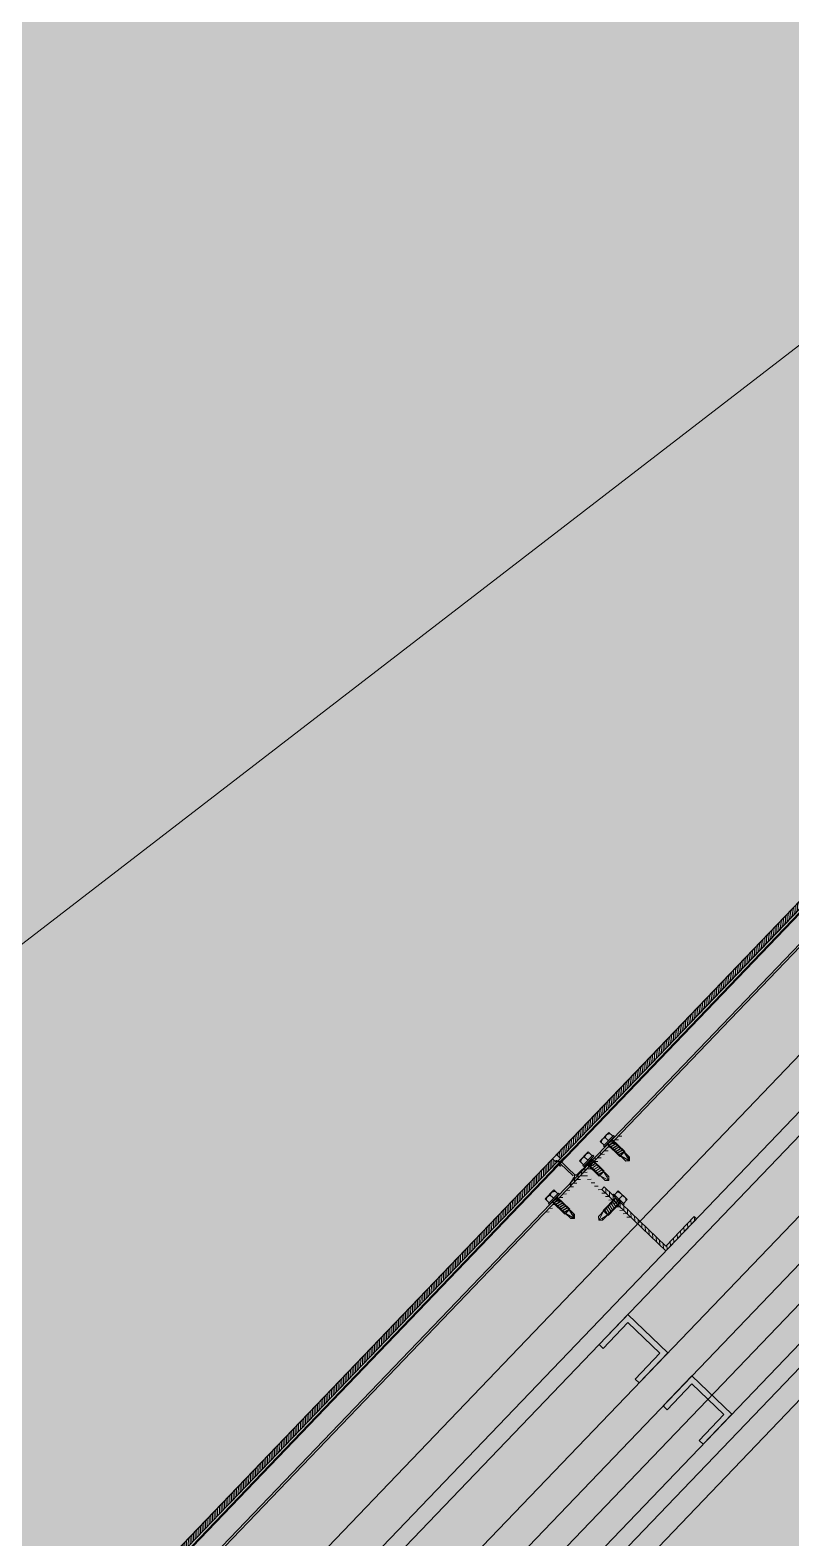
# Model space of a CAD drawing. Header units: metres. Extents: x 678805 to 1359287, y 2747329 to 5497370.
# Drawn here: x 679794.858 to 679795.544, y 2748731.21 to 2748732.569 of the extents above; entities that cross this region are included whole.
import ezdxf
from ezdxf.enums import TextEntityAlignment as Align

# ---------------------------------------------------------------- set-up
doc = ezdxf.new("R2010")
doc.units = ezdxf.units.M
doc.linetypes.add('XREF_MON_BUILDINGS$0$Hidden', pattern=[0.004, 0.002, -0.002])
for name, color, linetype in [('00_XREF_MON_HSC_PAVEMENT', 7, 'Continuous'), ('00_XREF_TWQ_BUILDINGS', 7, 'Continuous'), ('XREF_MON_BUILDINGS$0$00-Modulos DEFINIDOS', 7, 'Continuous'), ('XREF_MON_BUILDINGS$0$00-Modulos ROOFS', 2, 'Continuous'), ('XREF_MON_BUILDINGS$0$02-L-01_Structure t2', 7, 'Continuous'), ('XREF_MON_BUILDINGS$0$02-L-01_Struture aux', 4, 'Continuous'), ('XREF_MON_BUILDINGS$0$02-L-Insulation', 252, 'Continuous'), ('XREF_MON_BUILDINGS$0$02-L-INT Panel', 5, 'Continuous'), ('XREF_MON_BUILDINGS$0$02-L-panel', 5, 'Continuous')]:
    doc.layers.add(name, color=color, linetype=linetype)
doc.layers.add('02-L-Waterfeatures 01', color=7, linetype='Continuous', true_color=0x4da6ff)
doc.layers.add('XREF_MON_BUILDINGS$0$0-WIPEOUTS', color=7, linetype='Continuous', true_color=0xffffff)
for name, color, linetype, lineweight in [('XREF_MON_BUILDINGS$0$02-H-251', 251, 'Continuous', 0), ('XREF_MON_BUILDINGS$0$02-H-254', 254, 'Continuous', 0), ('XREF_MON_BUILDINGS$0$02-L-01_Structure L', 7, 'Continuous', 5), ('XREF_MON_BUILDINGS$0$02-L-01_Structure T', 8, 'Continuous', 5), ('XREF_MON_GENERAL_LAYOUT$0$02-L-Level Curves 0.25-0.75m', 33, 'Continuous', 5)]:
    doc.layers.add(name, color=color, linetype=linetype, lineweight=lineweight)
doc.layers.add('XREF_MON_BUILDINGS$0$02-KH-01 Water_Toilets', color=7, linetype='Continuous', lineweight=30, true_color=0x3877ff)
doc.layers.add('XREF_MON_HSC_PAVEMENT$0$03-TR-Pavement_06_Concrete Slab in situ', color=7, linetype='Continuous', lineweight=9, true_color=0xf7f7f7)
doc.layers.get('XREF_MON_BUILDINGS$0$02-KH-01 Water_Toilets').off()
doc.styles.add('XREF_MON_GENERAL_LAYOUT$0$Standard', font='arial.ttf')
doc.linetypes.add('XREF_MON_BUILDINGS$0$BATTING', pattern='A,0.0001,-0.1,[134,ltypeshp.shx,S=0.1,R=0,X=-0.1,Y=0],-0.2,[134,ltypeshp.shx,S=0.1,R=180,X=0.1,Y=0],-0.1', length=0.4001)

# ---------------------------------------------------------------- blocks, each defined once
blk = doc.blocks.new('XREF_MON_BUILDINGS$0$modulo kiosco')
at = {"layer": 'XREF_MON_BUILDINGS$0$0-WIPEOUTS', "true_color": 0xfcfcfc}
h = blk.add_hatch(color=7, dxfattribs=at)
h.dxf.hatch_style = 1
h.paths.add_polyline_path([(119.6986085139215, -61.62058441969566), (119.6986085125245, -56.82058442011476), (124.4986085132696, -56.82058442058042), (124.4986085123383, -61.62058442132547)])
at = {"layer": 'XREF_MON_BUILDINGS$0$00-Modulos ROOFS', "lineweight": 0}
blk.add_lwpolyline([(119.6986085139215, -61.62058441969566), (119.6986085125245, -56.82058442011476), (124.4986085132696, -56.82058442058042), (124.4986085123383, -61.62058442132547)], close=True, dxfattribs=at)
at = {"layer": 'XREF_MON_BUILDINGS$0$00-Modulos ROOFS'}
blk.add_lwpolyline([(124.4986085137352, -57.12058442062698), (124.4986085132696, -56.82058442058042), (124.1986085125245, -56.82058442151174), (119.9986085128039, -56.82058442034759), (119.6986085125245, -56.82058442011476), (119.6986085125245, -57.12058442085981), (119.6986085134558, -61.32058442058042), (119.6986085139215, -61.62058441969566), (119.9986085128039, -61.62058442062698), (124.1986085125245, -61.62058442109264), (124.4986085123383, -61.62058442132547), (124.4986085128039, -61.32058442081325)], close=True, dxfattribs=at)
blk = doc.blocks.new('XREF_MON_BUILDINGS$0$AUTORROSCANTE')
at = {"layer": 'XREF_MON_BUILDINGS$0$02-L-01_Structure t2', "color": 0}
for p, q in [((-31.20000000000002, 5.629165124598842), (-26.19999999999959, 5.62916512459816)), ((-31.19999999999999, -3.410605131648481e-13), (-26.19999999999976, 0)), ((-2.365309734828713, 2.5), (-25, 2.5)), ((0, 0), (-8.999999999999972, 2.5)), ((0, 0), (-3.600692283157343, -1.09366380576239)), ((0, 0), (-2.365309734828713, 2.5)), ((0, 0), (-2.365309734828713, -2.5)), ((-31.20000000000002, -5.629165124598899), (-26.19999999999948, -5.629165124599581)), ((-2.365309734828713, -2.5), (-25, -2.5)), ((-3.600692283157343, -1.09366380576239), (-2.365309734828713, -2.5))]:
    blk.add_line(p, q, dxfattribs=at)
at = {"layer": 'XREF_MON_BUILDINGS$0$02-L-01_Structure t2', "color": 253}
for p, q in [((-25, 3.149999999999977), (-8.999999999999943, 3.150000000000034)), ((-23.47427264461649, -3.14999999999992), (-25, 2.662522019210144)), ((-21.40651940967126, -3.14999999999992), (-23.06020473028568, 3.149999999999864)), ((-19.338766174726, -3.14999999999992), (-20.99245149534045, 3.14999999999992)), ((-17.27101293978083, -3.14999999999992), (-18.92469826039516, 3.150000000000034)), ((-15.20325970483566, -3.14999999999992), (-16.85694502544993, 3.150000000000034)), ((-13.1355064698904, -3.14999999999992), (-14.78919179050473, 3.149999999999977)), ((-11.06775323494514, -3.14999999999992), (-12.72143855555953, 3.149999999999977)), ((-9, -3.14999999999992), (-10.65368532061433, 3.150000000000034)), ((-9, -3.14999999999992), (-8.999999999999972, 3.150000000000034)), ((-25, -3.149999999999977), (-9, -3.149999999999977)), ((-3.600692283157343, -1.09366380576239), (-9, -2.5))]:
    blk.add_line(p, q, dxfattribs=at)
at = {"layer": 'XREF_MON_BUILDINGS$0$02-L-01_Structure t2', "color": 0}
for points in [[(-31.20000000000002, 5.629165124598842), (-26.19999999999996, 5.629165124598842), (-26.19999999999996, -5.629165124599581), (-31.20000000000002, -5.629165124599581)], [(-26.19999999999951, 6.5), (-25, 6.5), (-25, -6.500000000000057), (-26.19999999999951, -6.500000000000057)]]:
    blk.add_lwpolyline(points, close=True, dxfattribs=at)
for centre, start, end in [((-26.98608579049073, 2.367525475711773), 129.2840388374925, 214.1828116507075), ((-26.98608579049073, -2.366719793068796), 145.8304296466695, 230.7332658614822)]:
    blk.add_arc(centre, 4.213914209509284, start, end, dxfattribs=at)
blk = doc.blocks.new('XREF_MON_BUILDINGS$0$ULMA_Montante VV')
at = {"layer": 'XREF_MON_BUILDINGS$0$02-H-251', "ltscale": 125}
h = blk.add_hatch(dxfattribs=at)
h.set_pattern_fill('ANSI31', color=256, scale=0.001, angle=450, style=0)
h.set_pattern_definition([(134.9999999999999, (-0.05125000000043656, -0.00250000000005457), (-0.002245064030267289, -0.002245064030267287), [])])
edge = h.paths.add_edge_path()
edge.add_line((-0.05095000000073924, -0.00250000000005457), (0.04844999999841093, -0.00250000000005457))
edge.add_arc((0.04844999999841093, -0.002200000000129876), 0.0003, 270, 360)
edge.add_line((0.04874999999992724, -0.002200000000129876), (0.04874999999992724, -0.0003000000001520675))
edge.add_arc((0.04844999999841093, -0.0003000000001520675), 0.0003, 0, 90)
edge.add_line((0.04844999999841093, 0), (0, 0))
edge.add_line((0, 0), (0, 0.05719999999996617))
edge.add_arc((-0.0003000000015163096, 0.05719999999996617), 0.0003, 0, 90)
edge.add_line((-0.0003000000015163096, 0.05749999999989086), (-0.002200000000811997, 0.05749999999989086))
edge.add_arc((-0.002200000000811997, 0.05719999999996617), 0.0003, 90, 180)
edge.add_line((-0.002500000000509317, 0.05719999999996617), (-0.002500000000509317, 0))
edge.add_line((-0.002500000000509317, 0), (-0.05095000000073924, 0))
edge.add_arc((-0.05095000000073924, -0.0003000000001520675), 0.0003, 90, 180)
edge.add_line((-0.05125000000043656, -0.0003000000001520675), (-0.05125000000043656, -0.002200000000129876))
edge.add_arc((-0.05095000000073924, -0.002200000000129876), 0.0003, 180, 270)
blk = doc.blocks.new('XREF_MON_BUILDINGS$0$ULMA_Autotaladrante')
at = {"layer": 'XREF_MON_BUILDINGS$0$02-L-01_Structure T', "color": 252}
for p, q in [((-0.02500000000509317, 2.273736754432321e-13), (-0.02263469026956955, 0.00250000000005457)), ((-0.02500000000509317, 2.273736754432321e-13), (-0.01600000000325963, 0.00250000000005457)), ((-0.02500000000509317, 2.273736754432321e-13), (-0.02263469026956955, -0.002499999999599822)), ((-0.02500000000509317, 2.273736754432321e-13), (-0.02139930772136722, -0.001093663805477263)), ((-0.02263469026956955, 0.00250000000005457), (0, 0.00250000000005457)), ((0, 0.003150000000232467), (-0.01600000000325963, 0.003150000000232467)), ((-0.01600000000325963, -0.003149999999777719), (-0.01600000000325963, 0.003150000000232467)), ((-0.01600000000325963, -0.003149999999777719), (-0.01434631468237058, 0.003150000000232467)), ((-0.01393224676803584, -0.003149999999777719), (-0.01227856144714679, 0.003150000000232467)), ((-0.0118644935323573, -0.003149999999777719), (-0.01021080821146825, 0.003150000000232467)), ((-0.00979674029713351, -0.003149999999777719), (-0.008143054976244457, 0.003150000000232467)), ((-0.00772898706190972, -0.003149999999777719), (-0.006075301741020667, 0.003150000000232467)), ((-0.005661233826231182, -0.003149999999777719), (-0.004007548505342129, 0.003150000000232467)), ((-0.003593480591007392, -0.003149999999777719), (-0.001939795270118339, 0.003150000000232467)), ((-0.001525727355783602, -0.003149999999777719), (0, 0.002662522019363678)), ((0.006200000001172157, 0.005629165124673818), (0.001200000000153523, 0.005629165124673818)), ((0.006200000001172157, 2.273736754432321e-13), (0.001200000000153523, 2.273736754432321e-13)), ((-0.02139930772136722, -0.001093663805477263), (-0.02263469026956955, -0.002499999999599822)), ((-0.02263469026956955, -0.002499999999599822), (0, -0.002499999999599822)), ((-0.02139930772136722, -0.001093663805477263), (-0.01600000000325963, -0.002499999999599822)), ((0, -0.003149999999777719), (-0.01600000000325963, -0.003149999999777719)), ((0.006200000001172157, -0.005629165124219071), (0.001200000000153523, -0.005629165124219071))]:
    blk.add_line(p, q, dxfattribs=at)
for points in [[(0.001200000000153523, 0.006499999999959982), (0, 0.006499999999959982), (0, -0.006499999999732609), (0.001200000000153523, -0.006499999999732609)], [(0.006200000001172157, 0.005629165124673818), (0.001200000000153523, 0.005629165124673818), (0.001200000000153523, -0.005629165124219071), (0.006200000001172157, -0.005629165124219071)]]:
    blk.add_lwpolyline(points, close=True, dxfattribs=at)
for centre, start, end in [((0.001986085791031655, 0.002367525475847287), 325.8171883654993, 50.71596115511253), ((0.001986085791031655, -0.002366719792689764), 309.2667341381091, 34.16957033823044)]:
    blk.add_arc(centre, 0.004213914210367771, start, end, dxfattribs=at)
blk = doc.blocks.new('XREF_MON_BUILDINGS$0$ULMA_Escuadra40x80_Seccion')
at = {"layer": 'XREF_MON_BUILDINGS$0$02-H-251', "ltscale": 125}
h = blk.add_hatch(dxfattribs=at)
h.set_pattern_fill('ANSI31', color=256, scale=0.001, angle=360, style=0)
h.set_pattern_definition([(45, (0, 0), (-0.002245064030267288, 0.002245064030267289), [])])
h.paths.add_polyline_path([(0, 0.0799999999994725), (0.002999999989697244, 0.0799999999994725), (0.002999999989697244, 0.002999999999701686), (0.03999999999359716, 0.002999999999701686), (0.03999999999359716, 0), (0, 0)])
at = {"layer": 'XREF_MON_BUILDINGS$0$02-L-01_Structure L', "linetype": 'Continuous'}
blk.add_lwpolyline([(0, 0.0799999999994725), (0.002999999989697244, 0.0799999999994725), (0.002999999989697244, 0.002999999999701686), (0.03999999999359716, 0.002999999999701686), (0.03999999999359716, 0), (0, 0)], close=True, dxfattribs=at)
blk = doc.blocks.new('XREF_MON_BUILDINGS$0$A$C56BF4A3E')
at = {"layer": 'XREF_MON_BUILDINGS$0$02-H-251', "linetype": 'XREF_MON_BUILDINGS$0$Hidden', "ltscale": 125}
h = blk.add_hatch(dxfattribs=at)
h.set_pattern_fill('ANSI31', color=256, scale=0.001, angle=540, style=0)
h.set_pattern_definition([(225, (259.7577627696838, 176.9276109414592), (0.002245064030267287, -0.002245064030267289), [])])
edge = h.paths.add_edge_path()
edge.add_line((3.030932841913167, 4.79246847228481), (3.028932841913214, 4.79246847228481))
edge.add_line((3.028932841913214, 4.79246847228481), (3.022061347281063, 4.792713882807249))
edge.add_line((3.022061347281063, 4.792713882807249), (3.021182514262076, 4.793657966255552))
edge.add_arc((3.020962929688434, 4.793453558293578), 0.0003, 402.95, 492.9500000000114)
edge.add_line((3.020758521726233, 4.79367314286722), (3.019814251757392, 4.792794136218646))
edge.add_line((3.019814251757392, 4.792794136218646), (3.018063933221978, 4.792856647595755))
edge.add_line((3.018063933221978, 4.792856647595755), (3.017185064179497, 4.793800769742148))
edge.add_arc((3.016965479605627, 4.793596361779265), 0.0003, 402.9500000000148, 492.9500000000114)
edge.add_line((3.016761071643426, 4.793815946352908), (3.015816762970129, 4.79293690367561))
edge.add_line((3.015816762970129, 4.79293690367561), (3.002861458852234, 4.793399593108944))
edge.add_arc((3.002932841913147, 4.795398318817234), 0.002, 540, 627.9545915111137, ccw=False)
edge.add_line((3.000932841913194, 4.795398318817234), (3.000932841913194, 4.802127673297065))
edge.add_line((3.000932841913194, 4.802127673297065), (3.000932841913194, 4.811468472285043))
edge.add_line((3.000932841913194, 4.811468472285043), (3.006082841913152, 4.811468472285043))
edge.add_line((3.006082841913152, 4.811468472285043), (3.006082841913152, 4.812468472285246))
edge.add_line((3.006082841913152, 4.812468472285246), (3.000765448070691, 4.812468472285246))
edge.add_arc((3.000765448070691, 4.812768472284944), 0.0003, 209.9999999999957, 270, ccw=False)
edge.add_line((3.000505640449486, 4.812618472285095), (2.998842649534421, 4.815498857042286))
edge.add_arc((2.998582841913215, 4.815348857042437), 0.0003, 390.0000000000144, 569.9999999999957)
edge.add_line((2.99832303429201, 4.815198857042589), (2.999639615045847, 4.812918472284792))
edge.add_arc((2.999379807424642, 4.812768472284944), 0.0003, 270, 389.9999999999957, ccw=False)
edge.add_line((2.999379807424642, 4.812468472285246), (2.991632841913255, 4.812468472285246))
edge.add_line((2.991632841913255, 4.812468472285246), (2.991632841913255, 4.811468472285043))
edge.add_line((2.991632841913255, 4.811468472285043), (2.997632841913113, 4.811468472285043))
edge.add_line((2.997632841913113, 4.811468472285043), (2.997632841913113, 4.809718472284686))
edge.add_arc((2.997882841913164, 4.809718472284686), 0.0002500000000000272, 540, 720)
edge.add_line((2.998132841913215, 4.809718472284686), (2.998132841913215, 4.811468472285043))
edge.add_line((2.998132841913215, 4.811468472285043), (2.999132841913191, 4.811468472285043))
edge.add_line((2.999132841913191, 4.811468472285043), (2.999132841913191, 4.795224049443306))
edge.add_arc((2.997132841913238, 4.795224049443306), 0.002, 277.44741685019784, 360, ccw=False)
edge.add_line((2.997392074392732, 4.793240920975251), (2.991482841913179, 4.79246847228481))
edge.add_line((2.991482841913179, 4.79246847228481), (2.991482841913179, 4.790668472284807))
edge.add_line((2.991482841913179, 4.790668472284807), (3.030932841913167, 4.790668472284807))
edge.add_line((3.030932841913167, 4.790668472284807), (3.030932841913167, 4.79246847228481))
at = {"layer": 'XREF_MON_BUILDINGS$0$02-H-254', "ltscale": 125}
h = blk.add_hatch(dxfattribs=at)
h.set_pattern_fill('ANSI31', color=256, scale=0.0005, angle=180, style=0)
h.set_pattern_definition([(225, (259.9005209842195, 176.8003073921452), (0.001122532015133644, -0.001122532015133644), [])])
h.paths.add_polyline_path([(2.997432841893644, 4.81936208958404), (2.402563378437907, 4.81936208958404), (2.402563378437907, 4.814429901417988), (2.997432841893644, 4.814431629555948)])
h = blk.add_hatch(dxfattribs=at)
h.set_pattern_fill('ANSI31', color=256, scale=0.0005, angle=180, style=0)
h.set_pattern_definition([(225, (260.5005209842195, 176.8003073921452), (0.001122532015133644, -0.001122532015133644), [])])
h.paths.add_polyline_path([(3.597432841893642, 4.81936208958404), (3.002563378437909, 4.81936208958404), (3.002563378437909, 4.814429901417988), (3.597432841893642, 4.814431629555948)])
at = {"layer": 'XREF_MON_BUILDINGS$0$02-L-01_Struture aux', "linetype": 'XREF_MON_BUILDINGS$0$Hidden'}
for p, q in [((2.991632841913255, 4.811468472285043), (2.991632841913255, 4.812468472285246)), ((2.999379807424642, 4.812468472285246), (2.991632841913255, 4.812468472285246)), ((2.99832303429201, 4.815198857042589), (2.999639615045847, 4.812918472284792)), ((2.998842649534421, 4.815498857042286), (3.000505640449486, 4.812618472285095)), ((3.006082841913152, 4.812468472285246), (3.000765448070691, 4.812468472285246)), ((3.006082841913152, 4.811468472285043), (3.006082841913152, 4.812468472285246)), ((2.997432841913106, 4.811468472285043), (2.991632841913255, 4.811468472285043)), ((2.997432841913163, 4.809718472284686), (2.997432841913106, 4.811468472285043)), ((2.999132841913191, 4.811468472285043), (2.997932841913208, 4.811468472285043)), ((2.997932841913208, 4.809718472284686), (2.997932841913208, 4.811468472285043)), ((2.999132841913191, 4.795224049443306), (2.999132841913191, 4.811468472285043)), ((3.000932841913194, 4.802127673297065), (3.000932841913194, 4.811468472285043)), ((3.006082841913152, 4.811468472285043), (3.000932841913194, 4.811468472285043)), ((3.000932841913194, 4.795398318817234), (3.000932841913194, 4.802127673297065)), ((2.997392074392732, 4.793240920975251), (2.991482841913179, 4.79246847228481)), ((2.991482841913179, 4.790668472284807), (2.991482841913179, 4.79246847228481)), ((3.030932841913167, 4.790668472284807), (2.991482841913179, 4.790668472284807)), ((3.002861458852234, 4.793399593108944), (3.015816762970129, 4.79293690367561)), ((3.016761071643426, 4.793815946352908), (3.015816762970129, 4.79293690367561)), ((3.017185064179497, 4.793800769742148), (3.018063933221978, 4.792856647595755)), ((3.018063933221978, 4.792856647595755), (3.019814251757392, 4.792794136218646)), ((3.020758521726233, 4.79367314286722), (3.019814251757392, 4.792794136218646)), ((3.021182514262076, 4.793657966255552), (3.022061347281063, 4.792713882807249)), ((3.022061347281063, 4.792713882807249), (3.028932841913214, 4.79246847228481)), ((3.029682841913139, 4.79246847228481), (3.028932841913214, 4.79246847228481)), ((3.030932841913167, 4.79246847228481), (3.028932841913214, 4.79246847228481)), ((3.030932841913167, 4.790668472284807), (3.030932841913167, 4.79246847228481))]:
    blk.add_line(p, q, dxfattribs=at)
at = {"layer": 'XREF_MON_BUILDINGS$0$02-L-01_Struture aux'}
for p, q in [((4.77451385307776, 4.79261847228284), (0.03232101695461509, 4.79261847228284)), ((0.03232101695461509, 4.790668585864452), (4.774513853032165, 4.790668474981899))]:
    blk.add_line(p, q, dxfattribs=at)
at = {"layer": 'XREF_MON_BUILDINGS$0$02-L-01_Struture aux', "linetype": 'Continuous'}
for p, q in [((4.528097383963182, 4.62309738396096), (0.2880973839595988, 4.62309738396506)), ((4.528097383963182, 4.593097383948312), (0.2880973839595988, 4.593097383952411))]:
    blk.add_line(p, q, dxfattribs=at)
at = {"layer": 'XREF_MON_BUILDINGS$0$02-L-01_Struture aux'}
for points in [[(0.03232101695461509, 4.812513179125354), (4.77451393379371, 4.812513180041243)], [(4.774513853524933, 4.811743028171442), (0.03232101695461509, 4.811743027255552)]]:
    blk.add_lwpolyline(points, dxfattribs=at)
at = {"layer": 'XREF_MON_BUILDINGS$0$02-L-01_Struture aux', "linetype": 'Continuous'}
for points in [[(2.90563122668333, 4.673097383952395), (2.943097383974408, 4.673097383958734), (2.943097383974408, 4.623097383958722), (2.90563122668333, 4.623097383958751), (2.90563122668333, 4.628097383958746), (2.938097383974384, 4.628097383958718), (2.938097383974384, 4.668097383957885), (2.905631226675712, 4.6680973839524), (2.905631226675712, 4.673097383952395)], [(2.90563122668333, 4.543097383965076), (2.943097383974408, 4.543097383958738), (2.943097383974408, 4.593097383958749), (2.90563122668333, 4.593097383958721), (2.90563122668333, 4.588097383958726), (2.938097383974384, 4.588097383958754), (2.938097383974384, 4.548097383959586), (2.905631226675712, 4.548097383965072), (2.905631226675712, 4.543097383965076)]]:
    blk.add_lwpolyline(points, dxfattribs=at)
at = {"layer": 'XREF_MON_BUILDINGS$0$02-L-01_Struture aux', "linetype": 'XREF_MON_BUILDINGS$0$Hidden'}
for centre, radius, start, end in [((2.998582841913215, 4.815348857042437), 0.0003, 29.9999999682886, 209.9999999682895), ((2.999379807424642, 4.812768472284944), 0.0003, 270, 29.9999999682886), ((3.000765448070691, 4.812768472284944), 0.0003, 209.9999999682895, 270), ((2.997682841913157, 4.809718472284686), 0.0002500000000000272, 180, 0), ((2.997132841913238, 4.795224049443306), 0.002, 277.4474168504473, 0), ((3.002932841913147, 4.795398318817234), 0.002, 180, 267.9545915139035), ((3.016965479605627, 4.793596361779265), 0.0003, 42.95000007179712, 132.950000006033), ((3.020962929688434, 4.793453558293578), 0.0003, 42.94999997424323, 132.950000006033)]:
    blk.add_arc(centre, radius, start, end, dxfattribs=at)
at = {"layer": 'XREF_MON_BUILDINGS$0$02-L-Insulation', "linetype": 'XREF_MON_BUILDINGS$0$BATTING', "ltscale": 0.08}
blk.add_line((4.917267898365726, 4.72471909701855), (0.09473075020695276, 4.721464017711632), dxfattribs=at)
at = {"layer": 'XREF_MON_BUILDINGS$0$02-L-Insulation', "linetype": 'XREF_MON_BUILDINGS$0$BATTING', "ltscale": 0.04}
blk.add_line((4.528097383963182, 4.568097383955653), (0.2930973839596227, 4.568097383959753), dxfattribs=at)
at = {"layer": 'XREF_MON_BUILDINGS$0$02-L-INT Panel', "linetype": 'Continuous'}
for p, q in [((4.528097383963182, 4.688097383952723), (0.2880973839595988, 4.68809738395877)), ((4.528097383963182, 4.673097383954634), (0.2880973839595988, 4.673097383958734)), ((4.528097383963182, 4.543097383952777), (0.2880973839595988, 4.543097383956876)), ((4.528097383963182, 4.528097383954638), (0.2880973839564724, 4.528097383958738)), ((4.508097383963186, 4.508097383954656), (0.308097383956472, 4.50809738395872))]:
    blk.add_line(p, q, dxfattribs=at)
at = {"layer": 'XREF_MON_BUILDINGS$0$02-L-panel'}
blk.add_line((4.201033375697893, 4.814440355228434), (0.02395208420348993, 4.814428220511161), dxfattribs=at)
for points in [[(2.402563378437907, 4.814431250009768), (2.402563378437907, 4.81936208958404), (2.997432841893644, 4.81936208958404), (2.997432841893644, 4.81443660388728), (2.572760439084256, 4.814430395852519)], [(3.002563378437909, 4.814431250009768), (3.002563378437909, 4.81936208958404), (3.597432841893642, 4.81936208958404), (3.597432841893642, 4.81443660388728), (3.172760439084257, 4.814430395852519)]]:
    blk.add_lwpolyline(points, dxfattribs=at)
at = {"layer": 'XREF_MON_BUILDINGS$0$02-L-panel', "ltscale": 125}
blk.add_lwpolyline([(2.997432841893644, 4.81443660388728), (2.997432841893644, 4.81936208958404)], dxfattribs=at)
at = {"layer": 'XREF_MON_BUILDINGS$0$02-L-01_Struture aux', "xscale": -0.001000000003841706, "yscale": 0.000999999996565748, "zscale": 0.001, "rotation": 90}
for p in [(2.972335135333307, 4.767718472380693), (3.044178181808316, 4.767841020170636)]:
    blk.add_blockref('XREF_MON_BUILDINGS$0$AUTORROSCANTE', p, dxfattribs=at)
at = {"layer": 'XREF_MON_BUILDINGS$0$02-L-01_Struture aux'}
for name, p, rotation in [('XREF_MON_BUILDINGS$0$ULMA_Autotaladrante', (3.018550160303331, 4.794041153147219), 90.00474105206641), ('XREF_MON_BUILDINGS$0$ULMA_Montante VV', (3.005782469999641, 4.788168472284667), 180), ('XREF_MON_BUILDINGS$0$ULMA_Autotaladrante', (3.011282469988313, 4.750833979448515), 0.009482109193961828)]:
    blk.add_blockref(name, p, dxfattribs=dict(at, rotation=rotation))
blk.add_blockref('XREF_MON_BUILDINGS$0$ULMA_Escuadra40x80_Seccion', (3.008282470000434, 4.688097383955608), dxfattribs=at)
blk = doc.blocks.new('XREF_MON_BUILDINGS')
at = {"layer": 'XREF_MON_BUILDINGS$0$02-KH-01 Water_Toilets', "linetype": 'Continuous', "rotation": 316.1928188575132}
blk.add_blockref('XREF_MON_BUILDINGS$0$modulo kiosco', (679749.5534484748, 2748856.745546778), dxfattribs=at)
at = {"layer": 'XREF_MON_BUILDINGS$0$00-Modulos DEFINIDOS', "rotation": 46.19281888744088}
blk.add_blockref('XREF_MON_BUILDINGS$0$A$C56BF4A3E', (679796.732175735, 2748726.052066282), dxfattribs=at)
blk = doc.blocks.new('XREF_MON_HSC_PAVEMENT')
at = {"layer": 'XREF_MON_HSC_PAVEMENT$0$03-TR-Pavement_06_Concrete Slab in situ', "linetype": 'Continuous'}
h = blk.add_hatch(color=256, dxfattribs=at)
h.dxf.hatch_style = 1
h.paths.add_polyline_path([(679804.7077948553, 2748731.756308476), (679798.2444824101, 2748737.944727983), (679788.909462892, 2748731.061581339), (679796.7322374614, 2748723.557927816)])
blk = doc.blocks.new('XREF_MON_GENERAL_LAYOUT')
at = {"layer": 'XREF_MON_GENERAL_LAYOUT$0$02-L-Level Curves 0.25-0.75m', "ltscale": 0.3}
blk.add_lwpolyline([(679887.021604938, 2748805.088099663), (679887.0216049381, 2748805.088099663), (679892.66161749, 2748807.107511683), (679734.2843544008, 2748685.078868027)], dxfattribs=at)
at = {"style": 'XREF_MON_GENERAL_LAYOUT$0$Standard'}
for tag, height, rotation, p in [('604,00', 1, 330.2642936667779, (679905.770310239, 2748776.557787406)), ('603,00', 1, 330.2642936667779, (679901.860927013, 2748753.477248972)), ('600,00', 1, 133.8259836638873, (679944.5968217494, 2748745.152639077)), ('602,00', 1, 330.2642936667779, (679883.3191980837, 2748738.726865312)), ('601,00', 1, 117.8905743169221, (679920.9720408977, 2748732.870057053)), ('601,00', 1, 330.2642936667779, (679864.7774691544, 2748723.976481652)), ('600,00', 1, 40.88332108062335, (679777.4053656742, 2748705.443575754, 1.169999999973397)), ('602,00', 1, 330.2642936667779, (679941.2749349186, 2748705.483031567)), ('601,00', 1, 40.88332108062335, (679701.7983696235, 2748703.888586182, 1.169999999973397)), ('598,00', 0.9999999999999999, 62.09100844466732, (679810.2666232066, 2748702.618736548)), ('600,00', 1, 330.2642936667779, (679877.7814736818, 2748691.131234986)), ('600,00', 0.9999999999999999, 19.55108886768879, (679920.4438211058, 2748685.495504646)), ('601,00', 1, 330.2642936667779, (679934.8129193163, 2748683.803636156)), ('599,00', 1, 330.2642936667779, (679854.5671008349, 2748679.061113989)), ('600,00', 1, 88.39282059591216, (679743.9134691327, 2748675.571576328)), ('599,00', 0.9999999999999998, 20.60862043003912, (679924.2598928241, 2748675.216416284)), ('601,00', 1, 88.39282059591216, (679728.0345944045, 2748671.317844195, -2)), ('602,00', 1, 88.39282059591216, (679711.8257639392, 2748665.966083916, -1)), ('603,00', 1, 88.39282059591216, (679695.6151318625, 2748660.611015213)), ('599,00', 1, 40.88332108062335, (679788.8072719976, 2748655.829159783, 1.169999999973397)), ('601,00', 1, 40.88332108062335, (679627.6123405045, 2748644.602575284, 1.169999999973397)), ('603,00', 0.9999999999999999, 41.70580600405471, (679702.4989019763, 2748628.484392532, 1.169999999925494)), ('600,00', 1, 40.88332108062335, (679645.924961585, 2748597.926138933, 1.169999999973397)), ('599,00', 1, 34.22767859632935, (679673.5743901337, 2748555.136007577, 5.33999999991769))]:
    blk.add_attdef(tag, text='', height=height, rotation=rotation, dxfattribs=at).set_placement(p, align=Align.MIDDLE)
at = {"ltscale": 0.3, "style": 'XREF_MON_GENERAL_LAYOUT$0$Standard'}
for tag, height, rotation, p in [('603,50', 1, 330.2642936667779, (679911.500620042, 2748760.570188188)), ('602,50', 1, 330.2642936667779, (679892.8646878856, 2748745.846442295)), ('600,50', 1, 133.8259836638873, (679933.0482653556, 2748738.729379551)), ('601,50', 1, 330.2642936667779, (679873.5807466183, 2748731.671495228)), ('601,50', 0.9999999999999999, 101.285674792814, (679909.5220062692, 2748726.945334854)), ('602,50', 1, 330.2642936667779, (679948.6248547818, 2748713.859774644)), ('600,50', 1, 39.60595393010205, (679743.242567131, 2748706.971262414)), ('600,50', 1, 330.2642936667779, (679880.2659989139, 2748702.726026631)), ('600,50', 0.9999999999999999, 17.35374479888441, (679917.6150982407, 2748690.553931213)), ('599,50', 1, 330.2642936667779, (679867.1974978975, 2748684.716235158)), ('599,50', 0.9999999999999999, 18.89438680505554, (679921.7103896159, 2748680.578430657)), ('599,50', 1, 39.60595393010205, (679778.9914550197, 2748677.241243556)), ('600,50', 1, 88.39282059591216, (679735.9248694875, 2748673.586085743)), ('601,50', 1, 88.39282059591216, (679719.9062925801, 2748668.580993867)), ('602,50', 1, 88.39282059591216, (679703.4737899266, 2748663.451811911)), ('598,50', 1, 330.2642936667779, (679861.7651457089, 2748662.396830559)), ('601,50', 1, 39.60595393010205, (679610.5132742386, 2748662.061190253)), ('600,00', 0.9999999999999999, 41.70580600405471, (679752.30764285, 2748637.685423907)), ('601,00', 0.9999999999999999, 41.70580600405471, (679736.0440844187, 2748634.537594622)), ('599,00', 0.9999999999999999, 35.08346035422691, (679763.0433427037, 2748634.41500971, 1.169999999925494)), ('602,00', 0.9999999999999999, 41.70580600405471, (679720.1743132578, 2748633.095905716, 1.169999999925494)), ('600,00', 0.9999999999999999, 35.08346035422691, (679747.0628417195, 2748629.903108784, 1.169999999925494)), ('601,00', 0.9999999999999999, 35.08346035422691, (679731.2455695962, 2748625.23889635, 1.169999999925494)), ('600,50', 1, 39.60595393010205, (679636.919713499, 2748621.33866227)), ('602,00', 0.9999999999999999, 35.08346035422691, (679715.3997742002, 2748620.639385471, 1.169999999925494)), ('599,50', 1, 28.76039513677905, (679659.4816038228, 2748574.323313434))]:
    blk.add_attdef(tag, text='', height=height, rotation=rotation, dxfattribs=at).set_placement(p, align=Align.MIDDLE)

msp = doc.modelspace()

# ---------------------------------------------------------------- block references
at = {"layer": '00_XREF_MON_HSC_PAVEMENT'}
msp.add_blockref('XREF_MON_HSC_PAVEMENT', (0, 0), dxfattribs=at)

# ---------------------------------------------------------------- next in the draw order: block references
at = {"layer": '00_XREF_TWQ_BUILDINGS'}
msp.add_blockref('XREF_MON_BUILDINGS', (0, 0), dxfattribs=at)

# ---------------------------------------------------------------- next in the draw order: block references
msp.add_blockref('XREF_MON_BUILDINGS', (0, 0))

# ---------------------------------------------------------------- next in the draw order: block references
at = {"layer": '02-L-Waterfeatures 01', "color": 18, "true_color": 0x000000}
msp.add_blockref('XREF_MON_GENERAL_LAYOUT', (0, 0), dxfattribs=at)

doc.saveas('drawing.dxf')
